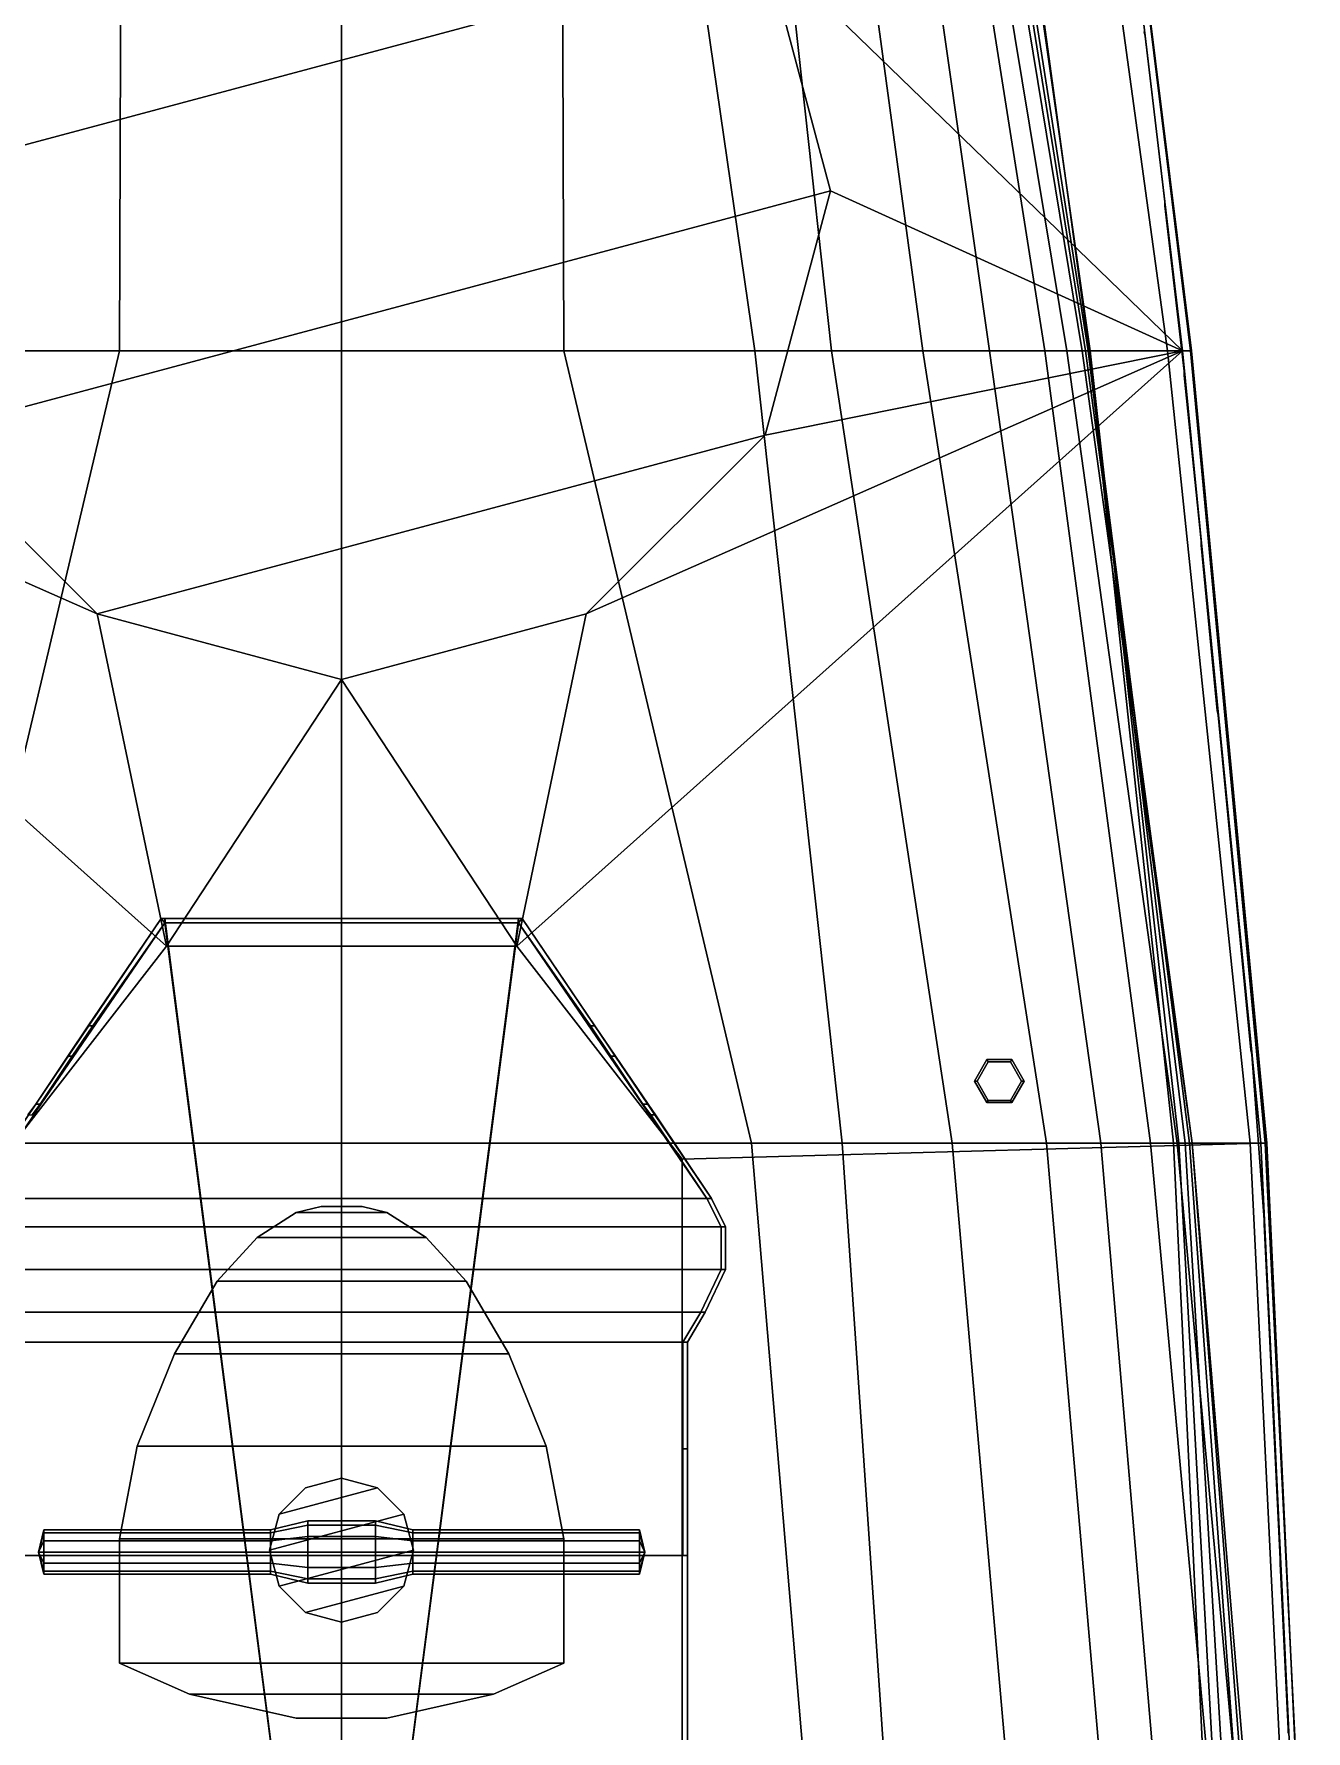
# Model space of a CAD drawing. Extents: x -12 to 12, y -95 to 93.
# Drawn here: x -3.46 to 10.85, y 31.5 to 50.61 of the extents above; entities that cross this region are included whole.
import ezdxf

# ---------------------------------------------------------------- set-up
doc = ezdxf.new("R2010")
doc.units = 0
doc.layers.get('0').update_dxf_attribs({"linetype": 'CONTINUOUS'})
doc.layers.add('RAILINGS', color=6, linetype='CONTINUOUS')
doc.layers.add('SUPERSCTUCTURE', color=3, linetype='CONTINUOUS')

msp = doc.modelspace()

# ---------------------------------------------------------------- linework, layer by layer
for points in [[(-4.51, 56.16, -6.24), (-3.33, 56.16, -6.85), (-4.65, 47.04, -6.62), (-5.51, 47.04, -6.24)], [(-3.33, 56.16, -6.85), (-2.47, 56.16, -7.02), (-2.5, 47.04, -7.02), (-4.65, 47.04, -6.62)], [(0, 47.04, -7.11), (-2.5, 47.04, -7.02), (-2.47, 56.16, -7.02), (0, 56.16, -7.11)], [(0, 56.16, -7.11), (2.47, 56.16, -7.02), (2.5, 47.04, -7.02), (0, 47.04, -7.11)], [(4.65, 47.04, -6.62), (2.5, 47.04, -7.02), (2.47, 56.16, -7.02), (3.33, 56.16, -6.85)], [(5.51, 47.04, -6.24), (4.65, 47.04, -6.62), (3.33, 56.16, -6.85), (4.51, 56.16, -6.24)], [(6.54, 47.04, -5.53), (5.51, 47.04, -6.24), (4.51, 56.16, -6.24), (5.3, 56.16, -5.53)], [(7.29, 47.04, -4.7), (6.54, 47.04, -5.53), (5.3, 56.16, -5.53), (5.99, 56.16, -4.7)], [(7.91, 47.04, -3.56), (7.29, 47.04, -4.7), (5.99, 56.16, -4.7), (6.47, 56.16, -3.56)], [(8.16, 47.04, -2.68), (7.91, 47.04, -3.56), (6.47, 56.16, -3.56), (6.65, 56.16, -2.68)], [(8.33, 47.04, -1.35), (8.16, 47.04, -2.68), (6.65, 56.16, -2.68), (6.83, 56.16, -1.35)], [(8.37, 47.04, -0.58), (8.33, 47.04, -1.35), (6.83, 56.16, -1.35), (6.91, 56.16, -0.58)], [(8.4, 47.04, -0.06), (8.37, 47.04, -0.58), (6.91, 56.16, -0.58), (6.97, 56.16, -0.06)], [(8.42, 47.04, 0.7), (8.4, 47.04, -0.06), (6.97, 56.16, -0.06), (7.12, 56.16, 0.7)], [(8.41, 47.04, 1.11), (8.42, 47.04, 0.7), (7.12, 56.16, 0.7), (7.16, 56.16, 1.11)], [(9.29, 47.04, 4.57), (8.41, 47.04, 1.11), (7.16, 56.16, 1.11), (8.04, 56.16, 4.57)], [(9.55, 47.04, 5.74), (9.29, 47.04, 4.57), (8.04, 56.16, 4.57), (8.43, 56.16, 5.74)], [(9.46, 47.04, 6.12), (9.56, 47.04, 5.92), (8.43, 56.16, 6.12), (8.38, 56.16, 6.24)], [(9.56, 47.04, 5.92), (9.55, 47.04, 5.74), (8.43, 56.16, 5.74), (8.43, 56.16, 6.12)], [(2.75, 53.603, 7.96), (-4.763, 51.59, 7.96), (-5.5, 48.84, 7.96), (4.763, 51.59, 7.96)], [(4.763, 51.59, 7.96), (-5.5, 48.84, 7.96), (-4.763, 46.09, 7.96), (5.5, 48.84, 7.96)], [(5.5, 48.84, 6.15), (4.763, 51.59, 6.18), (4.763, 51.59, 7.96), (5.5, 48.84, 7.96)], [(5.5, 48.84, 7.96), (-4.763, 46.09, 7.96), (-2.75, 44.077, 7.96), (4.763, 46.09, 7.96)], [(4.763, 46.09, 6.11), (5.5, 48.84, 6.15), (5.5, 48.84, 7.96), (4.763, 46.09, 7.96)], [(-4.65, 47.04, -6.62), (-2.5, 47.04, -7.02), (-4.61, 38.12, -7.02), (-5.63, 38.12, -6.77)], [(0, 38.12, -7.11), (-4.61, 38.12, -7.02), (-2.5, 47.04, -7.02), (0, 47.04, -7.11)], [(0, 47.04, -7.11), (2.5, 47.04, -7.02), (4.61, 38.12, -7.02), (0, 38.12, -7.11)], [(5.63, 38.12, -6.77), (4.61, 38.12, -7.02), (2.5, 47.04, -7.02), (4.65, 47.04, -6.62)], [(6.87, 38.12, -6.24), (5.63, 38.12, -6.77), (4.65, 47.04, -6.62), (5.51, 47.04, -6.24)], [(7.93, 38.12, -5.44), (6.87, 38.12, -6.24), (5.51, 47.04, -6.24), (6.54, 47.04, -5.53)], [(8.54, 38.12, -4.7), (7.93, 38.12, -5.44), (6.54, 47.04, -5.53), (7.29, 47.04, -4.7)], [(9.1, 38.12, -3.61), (8.54, 38.12, -4.7), (7.29, 47.04, -4.7), (7.91, 47.04, -3.56)], [(9.4, 38.12, -2.68), (9.1, 38.12, -3.61), (7.91, 47.04, -3.56), (8.16, 47.04, -2.68)], [(9.57, 38.12, -1.51), (9.4, 38.12, -2.68), (8.16, 47.04, -2.68), (8.33, 47.04, -1.35)], [(9.57, 38.12, -0.89), (9.57, 38.12, -1.51), (8.33, 47.04, -1.35), (8.37, 47.04, -0.58)], [(9.54, 38.12, -0.06), (9.57, 38.12, -0.89), (8.37, 47.04, -0.58), (8.4, 47.04, -0.06)], [(9.49, 38.12, 0.39), (9.54, 38.12, -0.06), (8.4, 47.04, -0.06)], [(9.42, 38.12, 0.7), (9.49, 38.12, 0.39), (8.4, 47.04, -0.06), (8.42, 47.04, 0.7)], [(10.22, 38.12, 4.57), (9.36, 38.12, 1.11), (8.41, 47.04, 1.11), (9.29, 47.04, 4.57)], [(9.36, 38.12, 1.11), (9.42, 38.12, 0.7), (8.42, 47.04, 0.7), (8.41, 47.04, 1.11)], [(10.39, 38.12, 5.5), (10.22, 38.12, 4.57), (9.29, 47.04, 4.57), (9.55, 47.04, 5.74)], [(10.34, 38.12, 6.03), (10.41, 38.12, 5.7), (9.56, 47.04, 5.92), (9.46, 47.04, 6.12)], [(10.41, 38.12, 5.7), (10.39, 38.12, 5.5), (9.55, 47.04, 5.74), (9.56, 47.04, 5.92)], [(-4.763, 46.09, 6.11), (-2.75, 44.077, 6.09), (-2.75, 44.077, 7.96), (-4.763, 46.09, 7.96)], [(4.763, 46.09, 7.96), (-2.75, 44.077, 7.96), (0, 43.34, 7.96), (2.75, 44.077, 7.96)], [(2.75, 44.077, 6.09), (4.763, 46.09, 6.11), (4.763, 46.09, 7.96), (2.75, 44.077, 7.96)], [(-2.75, 44.077, 6.09), (0, 43.34, 6.09), (0, 43.34, 7.96), (-2.75, 44.077, 7.96)], [(0, 43.34, 6.09), (2.75, 44.077, 6.09), (2.75, 44.077, 7.96), (0, 43.34, 7.96)], [(-4.16, 37.5, 9.55), (-2.03, 40.65, 9.55), (-2.03, 40.65, 9.45), (-4.16, 37.5, 9.45)], [(-4.16, 37.5, 9.45), (-2.03, 40.65, 9.45), (2.03, 40.65, 9.45), (4.16, 37.5, 9.45)], [(4.11, 37.5, 9.55), (1.99, 40.6, 9.55), (-1.99, 40.6, 9.55), (-4.11, 37.5, 9.55)], [(-2.03, 40.65, 11.96), (-2.03, 40.65, 9.55), (-2.848, 39.44, 9.55), (-2.85, 39.44, 11.96)], [(-2.85, 39.44, 11.96), (-2.8, 39.44, 11.96), (-1.99, 40.6, 11.96), (-2.03, 40.65, 11.96)], [(-2.8, 39.44, 11.96), (-2.8, 39.44, 9.55), (-1.99, 40.6, 9.55), (-1.99, 40.6, 11.96)], [(1.99, 40.6, 11.96), (2.03, 40.65, 11.96), (-2.03, 40.65, 11.96), (-1.99, 40.6, 11.96)], [(2.03, 40.65, 11.96), (2.03, 40.65, 9.45), (-2.03, 40.65, 9.45), (-2.03, 40.65, 11.96)], [(-1.99, 40.65, 11.96), (0, 25.2, 24.82), (0, 25.2, 24.73), (-1.99, 40.6, 11.96)], [(-1.99, 40.6, 11.96), (0, 25.2, 24.73), (0, 25.2, 24.82), (-1.99, 40.65, 11.96)], [(-1.99, 40.6, 11.96), (-1.99, 40.6, 9.55), (1.99, 40.6, 9.55), (1.99, 40.6, 11.96)], [(1.99, 40.65, 11.96), (0, 25.2, 24.82), (0, 25.2, 24.73), (1.99, 40.6, 11.96)], [(1.99, 40.6, 11.96), (0, 25.2, 24.73), (0, 25.2, 24.82), (1.99, 40.65, 11.96)], [(2.8, 39.44, 11.96), (2.85, 39.44, 11.96), (2.03, 40.65, 11.96), (1.99, 40.6, 11.96)], [(1.99, 40.6, 11.96), (1.99, 40.6, 9.55), (2.8, 39.44, 9.55), (2.8, 39.44, 11.96)], [(4.16, 37.5, 9.45), (2.03, 40.65, 9.45), (2.03, 40.65, 9.55), (4.16, 37.5, 9.55)], [(2.85, 39.44, 11.96), (2.848, 39.44, 9.55), (2.03, 40.65, 9.55), (2.03, 40.65, 11.96)], [(-2.85, 39.44, 11.96), (-2.848, 39.44, 9.55), (-3.078, 39.1, 9.55), (-3.08, 39.1, 11.58)], [(-3.08, 39.1, 11.58), (-3.03, 39.1, 11.58), (-2.8, 39.44, 11.96), (-2.85, 39.44, 11.96)], [(-3.03, 39.1, 11.58), (-3.03, 39.1, 9.55), (-2.8, 39.44, 9.55), (-2.8, 39.44, 11.96)], [(3.03, 39.1, 11.58), (3.08, 39.1, 11.58), (2.85, 39.44, 11.96), (2.8, 39.44, 11.96)], [(2.8, 39.44, 11.96), (2.8, 39.44, 9.55), (3.03, 39.1, 9.55), (3.03, 39.1, 11.58)], [(3.08, 39.1, 11.58), (3.078, 39.1, 9.55), (2.848, 39.44, 9.55), (2.85, 39.44, 11.96)], [(-3.08, 39.1, 11.58), (-3.078, 39.1, 9.55), (-3.443, 38.56, 9.55), (-3.44, 38.56, 11.58)], [(-3.44, 38.56, 11.58), (-3.39, 38.56, 11.58), (-3.03, 39.1, 11.58), (-3.08, 39.1, 11.58)], [(-3.39, 38.56, 11.58), (-3.39, 38.56, 9.55), (-3.03, 39.1, 9.55), (-3.03, 39.1, 11.58)], [(3.39, 38.56, 11.58), (3.45, 38.56, 11.58), (3.08, 39.1, 11.58), (3.03, 39.1, 11.58)], [(3.03, 39.1, 11.58), (3.03, 39.1, 9.55), (3.39, 38.56, 9.55), (3.39, 38.56, 11.58)], [(3.45, 38.56, 11.58), (3.443, 38.56, 9.55), (3.078, 39.1, 9.55), (3.08, 39.1, 11.58)], [(7.26, 39.062, 6.03), (7.12, 38.82, 6.03), (7.12, 38.82, 6.08), (7.26, 39.062, 6.08)], [(7.15, 38.82, 6.11), (7.275, 39.037, 6.11), (7.26, 39.062, 6.08), (7.12, 38.82, 6.08)], [(7.275, 39.037, 6.11), (7.15, 38.82, 6.11), (7.15, 38.82, 6.72), (7.275, 39.037, 6.72)], [(7.54, 39.062, 6.03), (7.26, 39.062, 6.03), (7.26, 39.062, 6.08), (7.54, 39.062, 6.08)], [(7.275, 39.037, 6.11), (7.525, 39.037, 6.11), (7.54, 39.062, 6.08), (7.26, 39.062, 6.08)], [(7.525, 39.037, 6.11), (7.275, 39.037, 6.11), (7.275, 39.037, 6.72), (7.525, 39.037, 6.72)], [(7.525, 39.037, 6.11), (7.65, 38.82, 6.11), (7.68, 38.82, 6.08), (7.54, 39.062, 6.08)], [(7.65, 38.82, 6.11), (7.525, 39.037, 6.11), (7.525, 39.037, 6.72), (7.65, 38.82, 6.72)], [(7.68, 38.82, 6.03), (7.54, 39.062, 6.03), (7.54, 39.062, 6.08), (7.68, 38.82, 6.08)], [(7.12, 38.82, 6.03), (7.26, 38.578, 6.03), (7.26, 38.578, 6.08), (7.12, 38.82, 6.08)], [(7.275, 38.603, 6.11), (7.15, 38.82, 6.11), (7.12, 38.82, 6.08), (7.26, 38.578, 6.08)], [(7.15, 38.82, 6.11), (7.275, 38.603, 6.11), (7.275, 38.603, 6.72), (7.15, 38.82, 6.72)], [(7.65, 38.82, 6.11), (7.525, 38.603, 6.11), (7.54, 38.578, 6.08), (7.68, 38.82, 6.08)], [(7.525, 38.603, 6.11), (7.65, 38.82, 6.11), (7.65, 38.82, 6.72), (7.525, 38.603, 6.72)], [(7.54, 38.578, 6.03), (7.68, 38.82, 6.03), (7.68, 38.82, 6.08), (7.54, 38.578, 6.08)], [(7.525, 38.603, 6.11), (7.275, 38.603, 6.11), (7.26, 38.578, 6.08), (7.54, 38.578, 6.08)], [(7.275, 38.603, 6.11), (7.525, 38.603, 6.11), (7.525, 38.603, 6.72), (7.275, 38.603, 6.72)], [(-3.44, 38.56, 11.58), (-3.443, 38.56, 9.55), (-3.524, 38.44, 9.55), (-3.53, 38.44, 11.39)], [(-3.53, 38.44, 11.39), (-3.48, 38.44, 11.39), (-3.39, 38.56, 11.58), (-3.44, 38.56, 11.58)], [(-3.48, 38.44, 11.39), (-3.48, 38.44, 9.55), (-3.39, 38.56, 9.55), (-3.39, 38.56, 11.58)], [(3.48, 38.44, 11.39), (3.53, 38.44, 11.39), (3.45, 38.56, 11.58), (3.39, 38.56, 11.58)], [(3.39, 38.56, 11.58), (3.39, 38.56, 9.55), (3.48, 38.44, 9.55), (3.48, 38.44, 11.39)], [(3.53, 38.44, 11.39), (3.524, 38.44, 9.55), (3.443, 38.56, 9.55), (3.45, 38.56, 11.58)], [(4.11, 37.5, 11.39), (4.16, 37.5, 11.39), (3.53, 38.44, 11.39), (3.48, 38.44, 11.39)], [(3.48, 38.44, 11.39), (3.48, 38.44, 9.55), (4.11, 37.5, 9.55), (4.11, 37.5, 11.39)], [(4.16, 37.5, 11.39), (4.16, 37.5, 9.55), (3.524, 38.44, 9.55), (3.53, 38.44, 11.39)], [(7.26, 38.578, 6.03), (7.54, 38.578, 6.03), (7.54, 38.578, 6.08), (7.26, 38.578, 6.08)], [(0, 28.89, -7.11), (-5.39, 28.89, -7.08), (-4.61, 38.12, -7.02), (0, 38.12, -7.11)], [(0, 38.12, -7.11), (4.61, 38.12, -7.02), (5.39, 28.89, -7.08), (0, 28.89, -7.11)], [(6.26, 28.89, -6.94), (5.39, 28.89, -7.08), (4.61, 38.12, -7.02), (5.63, 38.12, -6.77)], [(7.68, 28.89, -6.31), (6.26, 28.89, -6.94), (5.63, 38.12, -6.77), (6.87, 38.12, -6.24)], [(8.73, 28.89, -5.52), (7.68, 28.89, -6.31), (6.87, 38.12, -6.24), (7.93, 38.12, -5.44)], [(9.33, 28.89, -4.83), (8.73, 28.89, -5.52), (7.93, 38.12, -5.44), (8.54, 38.12, -4.7)], [(9.95, 28.89, -3.61), (9.33, 28.89, -4.83), (8.54, 38.12, -4.7), (9.1, 38.12, -3.61)], [(10.25, 28.89, -2.68), (9.95, 28.89, -3.61), (9.1, 38.12, -3.61), (9.4, 38.12, -2.68)], [(9.8, 28.89, 1.01), (9.93, 28.89, 0.7), (9.42, 38.12, 0.7), (9.36, 38.12, 1.11)], [(10.67, 28.89, 4.57), (9.8, 28.89, 1.01), (9.36, 38.12, 1.11), (10.22, 38.12, 4.57)], [(10.34, 28.89, -1.97), (10.25, 28.89, -2.68), (9.4, 38.12, -2.68), (9.57, 38.12, -1.51)], [(9.93, 28.89, 0.7), (10.04, 28.89, 0.39), (9.49, 38.12, 0.39), (9.42, 38.12, 0.7)], [(10.04, 28.89, 0.39), (10.21, 28.89, -0.06), (9.54, 38.12, -0.06), (9.49, 38.12, 0.39)], [(10.21, 28.89, -0.06), (10.29, 28.89, -0.83), (9.57, 38.12, -0.89), (9.54, 38.12, -0.06)], [(10.29, 28.89, -0.83), (10.34, 28.89, -1.32), (9.57, 38.12, -1.51), (9.57, 38.12, -0.89)], [(10.34, 28.89, -1.32), (10.34, 28.89, -1.97), (9.57, 38.12, -1.51)], [(10.85, 28.89, 5.5), (10.67, 28.89, 4.57), (10.22, 38.12, 4.57), (10.39, 38.12, 5.5)], [(10.78, 28.89, 6), (10.84, 28.89, 5.7), (10.41, 38.12, 5.7), (10.34, 38.12, 6.03)], [(10.84, 28.89, 5.7), (10.85, 28.89, 5.5), (10.39, 38.12, 5.5), (10.41, 38.12, 5.7)], [(-4.32, 37.18, 9.45), (-4.16, 37.5, 9.45), (4.16, 37.5, 9.45), (4.32, 37.18, 9.45)], [(4.11, 37.5, 9.55), (-4.11, 37.5, 9.55), (-4.27, 37.18, 9.55), (4.27, 37.18, 9.55)], [(4.11, 37.5, 11.39), (4.11, 37.5, 9.55), (4.27, 37.18, 9.55), (4.27, 37.18, 11.39)], [(4.27, 37.18, 11.39), (4.32, 37.18, 11.39), (4.16, 37.5, 11.39), (4.11, 37.5, 11.39)], [(4.32, 37.18, 11.39), (4.32, 37.18, 9.45), (4.16, 37.5, 9.45), (4.16, 37.5, 11.39)], [(-4.32, 36.7, 9.45), (-4.32, 37.18, 9.45), (4.32, 37.18, 9.45), (4.32, 36.7, 9.45)], [(4.27, 37.18, 9.55), (-4.27, 37.18, 9.55), (-4.27, 36.7, 9.55), (4.27, 36.7, 9.55)], [(4.27, 36.7, 11.39), (4.32, 36.7, 11.39), (4.32, 37.18, 11.39), (4.27, 37.18, 11.39)], [(4.27, 37.18, 11.39), (4.27, 37.18, 9.55), (4.27, 36.7, 9.55), (4.27, 36.7, 11.39)], [(4.32, 36.7, 11.39), (4.32, 36.7, 9.45), (4.32, 37.18, 9.45), (4.32, 37.18, 11.39)], [(-4.09, 36.22, 9.45), (-4.32, 36.7, 9.45), (4.32, 36.7, 9.45), (4.09, 36.22, 9.45)], [(4.27, 36.7, 9.55), (-4.27, 36.7, 9.55), (-4.04, 36.22, 9.55), (4.04, 36.22, 9.55)], [(4.04, 36.22, 11.39), (4.09, 36.22, 11.39), (4.32, 36.7, 11.39), (4.27, 36.7, 11.39)], [(4.27, 36.7, 11.39), (4.27, 36.7, 9.55), (4.04, 36.22, 9.55), (4.04, 36.22, 11.39)], [(4.09, 36.22, 11.39), (4.09, 36.22, 9.45), (4.32, 36.7, 9.45), (4.32, 36.7, 11.39)], [(-3.89, 35.88, 9.45), (-4.09, 36.22, 9.45), (4.09, 36.22, 9.45), (3.89, 35.88, 9.45)], [(4.04, 36.22, 9.55), (-4.04, 36.22, 9.55), (-3.84, 35.88, 9.55), (3.84, 35.88, 9.55)], [(4.04, 36.22, 11.39), (4.04, 36.22, 9.55), (3.84, 35.88, 9.55), (3.84, 35.88, 11.39)], [(3.84, 35.88, 11.39), (3.89, 35.88, 11.39), (4.09, 36.22, 11.39), (4.04, 36.22, 11.39)], [(3.89, 35.88, 11.39), (3.89, 35.88, 9.45), (4.09, 36.22, 9.45), (4.09, 36.22, 11.39)], [(-3.89, 30.68, 9.45), (-3.89, 35.88, 9.45), (3.89, 35.88, 9.45), (3.89, 30.68, 9.45)], [(3.84, 35.88, 9.55), (-3.84, 35.88, 9.55), (-3.84, 33.48, 9.55), (3.84, 33.48, 9.55)], [(3.84, 34.68, 11.39), (3.89, 34.68, 11.39), (3.89, 35.88, 11.39), (3.84, 35.88, 11.39)], [(3.84, 35.88, 11.39), (3.84, 35.88, 9.55), (3.84, 34.68, 9.55), (3.84, 34.68, 11.39)], [(3.89, 34.68, 11.39), (3.89, 34.68, 9.55), (3.89, 35.88, 9.55), (3.89, 35.88, 11.39)], [(3.89, 30.68, 9.45), (3.89, 35.88, 9.45), (3.89, 35.88, 9.55), (3.89, 30.68, 9.55)], [(3.84, 33.48, 11.08), (3.89, 33.48, 11.08), (3.89, 34.68, 11.08), (3.84, 34.68, 11.08)], [(3.84, 34.68, 11.08), (3.84, 34.68, 9.55), (3.84, 33.48, 9.55), (3.84, 33.48, 11.08)], [(3.84, 34.68, 11.08), (3.89, 34.68, 11.08), (3.89, 34.68, 11.39), (3.84, 34.68, 11.39)], [(3.89, 33.48, 11.08), (3.89, 33.48, 9.55), (3.89, 34.68, 9.55), (3.89, 34.68, 11.08)], [(3.89, 33.48, 9.55), (-3.89, 33.48, 9.55), (-3.89, 30.68, 9.55), (3.89, 30.68, 9.55)], [(3.84, 33.48, 9.55), (3.89, 33.48, 9.55), (3.89, 33.48, 11.08), (3.84, 33.48, 11.08)]]:
    msp.add_3dface(points)
at = {"layer": 'RAILINGS'}
for points in [[(9.04, 50.58, 6.16), (9.03, 50.63, 6.16), (9.03, 50.63, 7.34), (9.04, 50.58, 7.34)], [(9.04, 50.58, 7.34), (9.03, 50.63, 7.34), (9.03, 50.63, 6.16), (9.04, 50.58, 6.16)], [(9.26, 48.72, 7.27), (9.26, 48.72, 7.32), (9.04, 50.58, 7.34), (9.04, 50.58, 7.29)], [(9.04, 50.58, 7.29), (9.04, 50.58, 7.34), (9.26, 48.72, 7.32), (9.26, 48.72, 7.27)], [(9.04, 50.58, 6.77), (9.04, 50.58, 6.82), (9.26, 48.72, 6.8), (9.26, 48.72, 6.75)], [(9.26, 48.72, 6.75), (9.26, 48.72, 6.8), (9.04, 50.58, 6.82), (9.04, 50.58, 6.77)], [(9.26, 48.67, 6.14), (9.26, 48.72, 6.14), (9.26, 48.72, 7.32), (9.26, 48.67, 7.32)], [(9.26, 48.67, 7.32), (9.26, 48.72, 7.32), (9.26, 48.72, 6.14), (9.26, 48.67, 6.14)], [(9.26, 48.67, 7.27), (9.26, 48.67, 7.32), (9.48, 46.81, 7.29), (9.48, 46.81, 7.24)], [(9.48, 46.81, 7.24), (9.48, 46.81, 7.29), (9.26, 48.67, 7.32), (9.26, 48.67, 7.27)], [(9.48, 46.81, 6.72), (9.48, 46.81, 6.77), (9.26, 48.67, 6.8), (9.26, 48.67, 6.75)], [(9.26, 48.67, 6.75), (9.26, 48.67, 6.8), (9.48, 46.81, 6.77), (9.48, 46.81, 6.72)], [(9.48, 46.76, 6.11), (9.48, 46.81, 6.11), (9.48, 46.81, 7.29), (9.48, 46.76, 7.29)], [(9.48, 46.76, 7.29), (9.48, 46.81, 7.29), (9.48, 46.81, 6.11), (9.48, 46.76, 6.11)], [(9.48, 46.76, 7.24), (9.48, 46.76, 7.29), (9.67, 44.9, 7.27), (9.67, 44.9, 7.22)], [(9.67, 44.9, 7.22), (9.67, 44.9, 7.27), (9.48, 46.76, 7.29), (9.48, 46.76, 7.24)], [(9.67, 44.9, 6.7), (9.67, 44.9, 6.75), (9.48, 46.76, 6.77), (9.48, 46.76, 6.72)], [(9.48, 46.76, 6.72), (9.48, 46.76, 6.77), (9.67, 44.9, 6.75), (9.67, 44.9, 6.7)], [(9.67, 44.85, 6.09), (9.67, 44.9, 6.09), (9.67, 44.9, 7.27), (9.67, 44.85, 7.27)], [(9.67, 44.85, 7.27), (9.67, 44.9, 7.27), (9.67, 44.9, 6.09), (9.67, 44.85, 6.09)], [(9.67, 44.85, 7.22), (9.67, 44.85, 7.27), (9.85, 42.99, 7.25), (9.85, 42.99, 7.2)], [(9.85, 42.99, 7.2), (9.85, 42.99, 7.25), (9.67, 44.85, 7.27), (9.67, 44.85, 7.22)], [(9.85, 42.99, 6.68), (9.85, 42.99, 6.73), (9.67, 44.85, 6.75), (9.67, 44.85, 6.7)], [(9.67, 44.85, 6.7), (9.67, 44.85, 6.75), (9.85, 42.99, 6.73), (9.85, 42.99, 6.68)], [(9.86, 42.94, 6.07), (9.85, 42.99, 6.07), (9.85, 42.99, 7.25), (9.86, 42.94, 7.25)], [(9.86, 42.94, 7.25), (9.85, 42.99, 7.25), (9.85, 42.99, 6.07), (9.86, 42.94, 6.07)], [(10.04, 41.08, 7.16), (10.04, 41.08, 7.21), (9.86, 42.94, 7.25), (9.86, 42.94, 7.2)], [(9.86, 42.94, 7.2), (9.86, 42.94, 7.25), (10.04, 41.08, 7.21), (10.04, 41.08, 7.16)], [(9.86, 42.94, 6.68), (9.86, 42.94, 6.73), (10.04, 41.08, 6.69), (10.04, 41.08, 6.64)], [(10.04, 41.08, 6.64), (10.04, 41.08, 6.69), (9.86, 42.94, 6.73), (9.86, 42.94, 6.68)], [(10.05, 41.03, 7.21), (10.04, 41.08, 7.21), (10.04, 41.08, 6.03), (10.05, 41.03, 6.03)], [(10.05, 41.03, 6.03), (10.04, 41.08, 6.03), (10.04, 41.08, 7.21), (10.05, 41.03, 7.21)], [(10.05, 41.03, 7.16), (10.05, 41.03, 7.21), (10.23, 39.17, 7.21), (10.23, 39.17, 7.16)], [(10.23, 39.17, 7.16), (10.23, 39.17, 7.21), (10.05, 41.03, 7.21), (10.05, 41.03, 7.16)], [(10.23, 39.17, 6.64), (10.23, 39.17, 6.69), (10.05, 41.03, 6.69), (10.05, 41.03, 6.64)], [(10.05, 41.03, 6.64), (10.05, 41.03, 6.69), (10.23, 39.17, 6.69), (10.23, 39.17, 6.64)], [(10.24, 39.12, 7.21), (10.23, 39.17, 7.21), (10.23, 39.17, 6.03), (10.24, 39.12, 6.03)], [(10.24, 39.12, 6.03), (10.23, 39.17, 6.03), (10.23, 39.17, 7.21), (10.24, 39.12, 7.21)], [(10.24, 39.12, 7.16), (10.24, 39.12, 7.21), (10.38, 37.26, 7.2), (10.38, 37.26, 7.15)], [(10.38, 37.26, 7.15), (10.38, 37.26, 7.2), (10.24, 39.12, 7.21), (10.24, 39.12, 7.16)], [(10.38, 37.26, 6.63), (10.38, 37.26, 6.68), (10.24, 39.12, 6.69), (10.24, 39.12, 6.64)], [(10.24, 39.12, 6.64), (10.24, 39.12, 6.69), (10.38, 37.26, 6.68), (10.38, 37.26, 6.63)], [(10.38, 37.21, 6.02), (10.38, 37.26, 6.02), (10.38, 37.26, 7.2), (10.38, 37.21, 7.2)], [(10.38, 37.21, 7.2), (10.38, 37.26, 7.2), (10.38, 37.26, 6.02), (10.38, 37.21, 6.02)], [(10.47, 35.35, 7.15), (10.47, 35.35, 7.2), (10.38, 37.21, 7.2), (10.38, 37.21, 7.15)], [(10.38, 37.21, 7.15), (10.38, 37.21, 7.2), (10.47, 35.35, 7.2), (10.47, 35.35, 7.15)], [(10.38, 37.21, 6.63), (10.38, 37.21, 6.68), (10.47, 35.35, 6.68), (10.47, 35.35, 6.63)], [(10.47, 35.35, 6.63), (10.47, 35.35, 6.68), (10.38, 37.21, 6.68), (10.38, 37.21, 6.63)], [(10.47, 35.3, 6.02), (10.47, 35.35, 6.02), (10.47, 35.35, 7.2), (10.47, 35.3, 7.2)], [(10.47, 35.3, 7.2), (10.47, 35.35, 7.2), (10.47, 35.35, 6.02), (10.47, 35.3, 6.02)], [(10.56, 33.44, 7.14), (10.56, 33.44, 7.19), (10.47, 35.3, 7.2), (10.47, 35.3, 7.15)], [(10.47, 35.3, 7.15), (10.47, 35.3, 7.2), (10.56, 33.44, 7.19), (10.56, 33.44, 7.14)], [(10.47, 35.3, 6.63), (10.47, 35.3, 6.68), (10.56, 33.44, 6.67), (10.56, 33.44, 6.62)], [(10.56, 33.44, 6.62), (10.56, 33.44, 6.67), (10.47, 35.3, 6.68), (10.47, 35.3, 6.63)], [(10.56, 33.39, 6.01), (10.56, 33.44, 6.01), (10.56, 33.44, 7.19), (10.56, 33.39, 7.19)], [(10.56, 33.39, 7.19), (10.56, 33.44, 7.19), (10.56, 33.44, 6.01), (10.56, 33.39, 6.01)], [(10.65, 31.53, 7.13), (10.65, 31.53, 7.18), (10.56, 33.39, 7.19), (10.56, 33.39, 7.14)], [(10.56, 33.39, 7.14), (10.56, 33.39, 7.19), (10.65, 31.53, 7.18), (10.65, 31.53, 7.13)], [(10.56, 33.39, 6.62), (10.56, 33.39, 6.67), (10.65, 31.53, 6.66), (10.65, 31.53, 6.61)], [(10.65, 31.53, 6.61), (10.65, 31.53, 6.66), (10.56, 33.39, 6.67), (10.56, 33.39, 6.62)], [(10.65, 31.48, 7.18), (10.65, 31.53, 7.18), (10.65, 31.53, 6), (10.65, 31.48, 6)], [(10.65, 31.48, 6), (10.65, 31.53, 6), (10.65, 31.53, 7.18), (10.65, 31.48, 7.18)]]:
    msp.add_3dface(points, dxfattribs=at)
at = {"layer": 'SUPERSCTUCTURE'}
for points in [[(4.763, 51.59, 6.18), (9.46, 47.04, 6.12), (9.46, 47.04, 6.12), (8.38, 56.16, 6.24)], [(5.5, 48.84, 6.15), (9.46, 47.04, 6.12), (9.46, 47.04, 6.12), (4.763, 51.59, 6.18)], [(4.763, 46.09, 6.11), (9.46, 47.04, 6.12), (9.46, 47.04, 6.12), (5.5, 48.84, 6.15)], [(-1.97, 40.34, 6.03), (-9.46, 47.04, 6.12), (-10.34, 38.12, 6.03), (-3.83, 37.94, 6.03)], [(-2.75, 44.077, 6.09), (-4.763, 46.09, 6.11), (-4.763, 46.09, 6.11), (-9.46, 47.04, 6.12)], [(-1.97, 40.34, 6.03), (-2.75, 44.077, 6.09), (-2.75, 44.077, 6.09), (-9.46, 47.04, 6.12)], [(10.34, 38.12, 6.03), (9.46, 47.04, 6.12), (1.97, 40.34, 6.05), (3.83, 37.94, 6.03)], [(1.97, 40.34, 6.05), (9.46, 47.04, 6.12), (9.46, 47.04, 6.12), (2.75, 44.077, 6.09)], [(2.75, 44.077, 6.09), (9.46, 47.04, 6.12), (9.46, 47.04, 6.12), (4.763, 46.09, 6.11)], [(-1.97, 40.34, 6.03), (0, 43.34, 6.09), (0, 43.34, 6.09), (-2.75, 44.077, 6.09)], [(1.97, 40.34, 6.05), (2.75, 44.077, 6.09), (2.75, 44.077, 6.09), (0, 43.34, 6.09)], [(1.97, 40.34, 6.05), (0, 43.34, 6.09), (0, 43.34, 6.09), (-1.97, 40.34, 6.03)], [(-1.97, 40.34, 9.45), (-1.97, 40.34, 6.03), (-3.83, 37.94, 6.03), (-3.83, 37.94, 9.45)], [(1.97, 40.34, 9.45), (1.97, 40.34, 6.05), (-1.97, 40.34, 6.03), (-1.97, 40.34, 9.45)], [(3.83, 37.94, 6.03), (1.97, 40.34, 6.05), (1.97, 40.34, 9.45), (3.83, 37.94, 9.45)], [(3.83, 28.89, 6), (10.78, 28.89, 6), (10.34, 38.12, 6.03), (3.83, 37.94, 6.03)], [(3.83, 28.89, 9.45), (3.83, 28.89, 6), (3.83, 37.94, 6.03), (3.83, 37.94, 9.45)], [(-0.95, 37.06, 12.29), (-0.51, 37.34, 12.29), (-0.51, 37.34, 9.55), (-0.95, 37.06, 9.55)], [(0, 37.06, 12.29), (0, 37.34, 12.29), (-0.51, 37.34, 12.29), (-0.95, 37.06, 12.29)], [(0, 37.34, 12.29), (0, 37.41, 12.29), (-0.23, 37.41, 12.29), (-0.51, 37.34, 12.29)], [(-0.51, 37.34, 12.29), (-0.23, 37.41, 12.29), (-0.23, 37.41, 9.55), (-0.51, 37.34, 9.55)], [(0.23, 37.41, 9.55), (-0.23, 37.41, 9.55), (-0.23, 37.41, 12.29), (0.23, 37.41, 12.29)], [(0.23, 37.41, 12.29), (0, 37.41, 12.29), (0, 37.34, 12.29), (0.51, 37.34, 12.29)], [(0.51, 37.34, 12.29), (0, 37.34, 12.29), (0, 37.06, 12.29), (0.95, 37.06, 12.29)], [(0.51, 37.34, 9.55), (0.23, 37.41, 9.55), (0.23, 37.41, 12.29), (0.51, 37.34, 12.29)], [(0.95, 37.06, 9.55), (0.51, 37.34, 9.55), (0.51, 37.34, 12.29), (0.95, 37.06, 12.29)], [(-1.4, 36.57, 12.29), (-0.95, 37.06, 12.29), (-0.95, 37.06, 9.55), (-1.4, 36.57, 9.55)], [(0, 36.57, 12.29), (0, 37.06, 12.29), (-0.95, 37.06, 12.29), (-1.4, 36.57, 12.29)], [(0.95, 37.06, 12.29), (0, 37.06, 12.29), (0, 36.57, 12.29), (1.4, 36.57, 12.29)], [(1.4, 36.57, 9.55), (0.95, 37.06, 9.55), (0.95, 37.06, 12.29), (1.4, 36.57, 12.29)], [(-1.88, 35.75, 12.29), (-1.4, 36.57, 12.29), (-1.4, 36.57, 9.55), (-1.88, 35.75, 9.55)], [(0, 35.75, 12.29), (0, 36.57, 12.29), (-1.4, 36.57, 12.29), (-1.88, 35.75, 12.29)], [(1.4, 36.57, 12.29), (0, 36.57, 12.29), (0, 35.75, 12.29), (1.88, 35.75, 12.29)], [(1.88, 35.75, 9.55), (1.4, 36.57, 9.55), (1.4, 36.57, 12.29), (1.88, 35.75, 12.29)], [(-2.3, 34.71, 12.29), (-1.88, 35.75, 12.29), (-1.88, 35.75, 9.55), (-2.3, 34.71, 9.55)], [(0, 34.71, 12.29), (0, 35.75, 12.29), (-1.88, 35.75, 12.29), (-2.3, 34.71, 12.29)], [(1.88, 35.75, 12.29), (0, 35.75, 12.29), (0, 34.71, 12.29), (2.3, 34.71, 12.29)], [(2.3, 34.71, 9.55), (1.88, 35.75, 9.55), (1.88, 35.75, 12.29), (2.3, 34.71, 12.29)], [(-2.5, 33.67, 12.29), (-2.3, 34.71, 12.29), (-2.3, 34.71, 9.55), (-2.5, 33.67, 9.55)], [(0, 33.67, 12.29), (0, 34.71, 12.29), (-2.3, 34.71, 12.29), (-2.5, 33.67, 12.29)], [(2.3, 34.71, 12.29), (0, 34.71, 12.29), (0, 33.67, 12.29), (2.5, 33.67, 12.29)], [(2.5, 33.67, 9.55), (2.3, 34.71, 9.55), (2.3, 34.71, 12.29), (2.5, 33.67, 12.29)], [(-0.81, 33.54, 12.83), (0.701, 33.945, 12.83), (0.405, 34.241, 12.83), (-0.701, 33.945, 12.83)], [(-0.701, 33.945, 12.83), (0.405, 34.241, 12.83), (0, 34.35, 12.83), (-0.405, 34.241, 12.83)], [(-0.405, 34.241, 12.29), (-0.701, 33.945, 12.29), (-0.701, 33.945, 12.83), (-0.405, 34.241, 12.83)], [(0, 34.35, 12.29), (-0.405, 34.241, 12.29), (-0.405, 34.241, 12.83), (0, 34.35, 12.83)], [(0.405, 34.241, 12.29), (0, 34.35, 12.29), (0, 34.35, 12.83), (0.405, 34.241, 12.83)], [(0.701, 33.945, 12.29), (0.405, 34.241, 12.29), (0.405, 34.241, 12.83), (0.701, 33.945, 12.83)], [(-0.701, 33.945, 12.29), (-0.81, 33.54, 12.29), (-0.81, 33.54, 12.83), (-0.701, 33.945, 12.83)], [(-0.701, 33.135, 12.83), (0.81, 33.54, 12.83), (0.701, 33.945, 12.83), (-0.81, 33.54, 12.83)], [(-0.8, 33.737, 13.075), (-0.8, 33.77, 13.2), (-0.38, 33.87, 13.2), (-0.38, 33.823, 13.025)], [(-0.8, 33.77, 13.2), (-0.8, 33.737, 13.325), (-0.38, 33.823, 13.375), (-0.38, 33.87, 13.2)], [(-0.8, 33.645, 12.983), (-0.8, 33.737, 13.075), (-0.38, 33.823, 13.025), (-0.38, 33.695, 12.897)], [(-0.8, 33.737, 13.325), (-0.8, 33.645, 13.417), (-0.38, 33.695, 13.503), (-0.38, 33.823, 13.375)], [(-0.38, 33.823, 13.025), (-0.38, 33.87, 13.2), (0.38, 33.87, 13.2), (0.38, 33.823, 13.025)], [(-0.38, 33.87, 13.2), (-0.38, 33.823, 13.375), (0.38, 33.823, 13.375), (0.38, 33.87, 13.2)], [(-0.38, 33.695, 12.897), (-0.38, 33.823, 13.025), (0.38, 33.823, 13.025), (0.38, 33.695, 12.897)], [(-0.38, 33.823, 13.375), (-0.38, 33.695, 13.503), (0.38, 33.695, 13.503), (0.38, 33.823, 13.375)], [(0.8, 33.77, 13.2), (0.8, 33.737, 13.075), (0.38, 33.823, 13.025), (0.38, 33.87, 13.2)], [(0.8, 33.737, 13.325), (0.8, 33.77, 13.2), (0.38, 33.87, 13.2), (0.38, 33.823, 13.375)], [(0.8, 33.737, 13.075), (0.8, 33.645, 12.983), (0.38, 33.695, 12.897), (0.38, 33.823, 13.025)], [(0.8, 33.645, 13.417), (0.8, 33.737, 13.325), (0.38, 33.823, 13.375), (0.38, 33.695, 13.503)], [(0.81, 33.54, 12.29), (0.701, 33.945, 12.29), (0.701, 33.945, 12.83), (0.81, 33.54, 12.83)], [(-3.35, 33.77, 13.2), (-3.35, 33.737, 13.075), (-3.41, 33.52, 13.2)], [(-3.35, 33.737, 13.325), (-3.35, 33.77, 13.2), (-3.41, 33.52, 13.2)], [(-3.35, 33.737, 13.075), (-3.35, 33.645, 12.983), (-3.41, 33.52, 13.2)], [(-3.35, 33.645, 13.417), (-3.35, 33.737, 13.325), (-3.41, 33.52, 13.2)], [(-3.35, 33.645, 12.983), (-3.35, 33.52, 12.95), (-3.41, 33.52, 13.2)], [(-3.35, 33.52, 13.45), (-3.35, 33.645, 13.417), (-3.41, 33.52, 13.2)], [(-0.8, 33.77, 13.2), (-0.8, 33.737, 13.075), (-3.35, 33.737, 13.075), (-3.35, 33.77, 13.2)], [(-0.8, 33.737, 13.325), (-0.8, 33.77, 13.2), (-3.35, 33.77, 13.2), (-3.35, 33.737, 13.325)], [(-0.8, 33.737, 13.075), (-0.8, 33.645, 12.983), (-3.35, 33.645, 12.983), (-3.35, 33.737, 13.075)], [(-0.8, 33.645, 13.417), (-0.8, 33.737, 13.325), (-3.35, 33.737, 13.325), (-3.35, 33.645, 13.417)], [(-0.8, 33.645, 12.983), (-0.8, 33.52, 12.95), (-3.35, 33.52, 12.95), (-3.35, 33.645, 12.983)], [(-0.8, 33.52, 13.45), (-0.8, 33.645, 13.417), (-3.35, 33.645, 13.417), (-3.35, 33.52, 13.45)], [(-2.5, 32.27, 12.29), (-2.5, 33.67, 12.29), (-2.5, 33.67, 9.55), (-2.5, 32.27, 9.55)], [(0, 32.27, 12.29), (0, 33.67, 12.29), (-2.5, 33.67, 12.29), (-2.5, 32.27, 12.29)], [(-0.8, 33.52, 12.95), (-0.8, 33.645, 12.983), (-0.38, 33.695, 12.897), (-0.38, 33.52, 12.85)], [(-0.8, 33.645, 13.417), (-0.8, 33.52, 13.45), (-0.38, 33.52, 13.55), (-0.38, 33.695, 13.503)], [(-0.38, 33.52, 12.85), (-0.38, 33.695, 12.897), (0.38, 33.695, 12.897), (0.38, 33.52, 12.85)], [(-0.38, 33.695, 13.503), (-0.38, 33.52, 13.55), (0.38, 33.52, 13.55), (0.38, 33.695, 13.503)], [(2.5, 33.67, 12.29), (0, 33.67, 12.29), (0, 32.27, 12.29), (2.5, 32.27, 12.29)], [(0.8, 33.645, 12.983), (0.8, 33.52, 12.95), (0.38, 33.52, 12.85), (0.38, 33.695, 12.897)], [(0.8, 33.52, 13.45), (0.8, 33.645, 13.417), (0.38, 33.695, 13.503), (0.38, 33.52, 13.55)], [(0.8, 33.737, 13.075), (0.8, 33.77, 13.2), (3.35, 33.77, 13.2), (3.35, 33.737, 13.075)], [(0.8, 33.77, 13.2), (0.8, 33.737, 13.325), (3.35, 33.737, 13.325), (3.35, 33.77, 13.2)], [(0.8, 33.645, 12.983), (0.8, 33.737, 13.075), (3.35, 33.737, 13.075), (3.35, 33.645, 12.983)], [(0.8, 33.737, 13.325), (0.8, 33.645, 13.417), (3.35, 33.645, 13.417), (3.35, 33.737, 13.325)], [(0.8, 33.52, 12.95), (0.8, 33.645, 12.983), (3.35, 33.645, 12.983), (3.35, 33.52, 12.95)], [(0.8, 33.645, 13.417), (0.8, 33.52, 13.45), (3.35, 33.52, 13.45), (3.35, 33.645, 13.417)], [(2.5, 32.27, 9.55), (2.5, 33.67, 9.55), (2.5, 33.67, 12.29), (2.5, 32.27, 12.29)], [(3.35, 33.737, 13.075), (3.35, 33.77, 13.2), (3.41, 33.52, 13.2)], [(3.35, 33.77, 13.2), (3.35, 33.737, 13.325), (3.41, 33.52, 13.2)], [(3.35, 33.645, 12.983), (3.35, 33.737, 13.075), (3.41, 33.52, 13.2)], [(3.35, 33.737, 13.325), (3.35, 33.645, 13.417), (3.41, 33.52, 13.2)], [(3.35, 33.52, 12.95), (3.35, 33.645, 12.983), (3.41, 33.52, 13.2)], [(3.35, 33.645, 13.417), (3.35, 33.52, 13.45), (3.41, 33.52, 13.2)], [(-3.35, 33.303, 13.075), (-3.35, 33.27, 13.2), (-3.41, 33.52, 13.2)], [(-3.35, 33.395, 12.983), (-3.35, 33.303, 13.075), (-3.41, 33.52, 13.2)], [(-3.35, 33.52, 12.95), (-3.35, 33.395, 12.983), (-3.41, 33.52, 13.2)], [(-3.35, 33.395, 13.417), (-3.35, 33.52, 13.45), (-3.41, 33.52, 13.2)], [(-3.35, 33.303, 13.325), (-3.35, 33.395, 13.417), (-3.41, 33.52, 13.2)], [(-3.35, 33.27, 13.2), (-3.35, 33.303, 13.325), (-3.41, 33.52, 13.2)], [(-0.8, 33.52, 12.95), (-0.8, 33.395, 12.983), (-3.35, 33.395, 12.983), (-3.35, 33.52, 12.95)], [(-0.8, 33.395, 13.417), (-0.8, 33.52, 13.45), (-3.35, 33.52, 13.45), (-3.35, 33.395, 13.417)], [(-0.81, 33.54, 12.29), (-0.701, 33.135, 12.29), (-0.701, 33.135, 12.83), (-0.81, 33.54, 12.83)], [(-0.8, 33.395, 12.983), (-0.8, 33.52, 12.95), (-0.38, 33.52, 12.85), (-0.38, 33.345, 12.897)], [(-0.8, 33.52, 13.45), (-0.8, 33.395, 13.417), (-0.38, 33.345, 13.503), (-0.38, 33.52, 13.55)], [(-0.405, 32.839, 12.83), (0.701, 33.135, 12.83), (0.81, 33.54, 12.83), (-0.701, 33.135, 12.83)], [(-0.38, 33.345, 12.897), (-0.38, 33.52, 12.85), (0.38, 33.52, 12.85), (0.38, 33.345, 12.897)], [(-0.38, 33.52, 13.55), (-0.38, 33.345, 13.503), (0.38, 33.345, 13.503), (0.38, 33.52, 13.55)], [(0.8, 33.52, 12.95), (0.8, 33.395, 12.983), (0.38, 33.345, 12.897), (0.38, 33.52, 12.85)], [(0.8, 33.395, 13.417), (0.8, 33.52, 13.45), (0.38, 33.52, 13.55), (0.38, 33.345, 13.503)], [(0.701, 33.135, 12.29), (0.81, 33.54, 12.29), (0.81, 33.54, 12.83), (0.701, 33.135, 12.83)], [(0.8, 33.395, 12.983), (0.8, 33.52, 12.95), (3.35, 33.52, 12.95), (3.35, 33.395, 12.983)], [(0.8, 33.52, 13.45), (0.8, 33.395, 13.417), (3.35, 33.395, 13.417), (3.35, 33.52, 13.45)], [(3.35, 33.395, 12.983), (3.35, 33.52, 12.95), (3.41, 33.52, 13.2)], [(3.35, 33.303, 13.075), (3.35, 33.395, 12.983), (3.41, 33.52, 13.2)], [(3.35, 33.27, 13.2), (3.35, 33.303, 13.075), (3.41, 33.52, 13.2)], [(3.35, 33.303, 13.325), (3.35, 33.27, 13.2), (3.41, 33.52, 13.2)], [(3.35, 33.395, 13.417), (3.35, 33.303, 13.325), (3.41, 33.52, 13.2)], [(3.35, 33.52, 13.45), (3.35, 33.395, 13.417), (3.41, 33.52, 13.2)], [(-0.8, 33.395, 12.983), (-0.8, 33.303, 13.075), (-3.35, 33.303, 13.075), (-3.35, 33.395, 12.983)], [(-0.8, 33.303, 13.325), (-0.8, 33.395, 13.417), (-3.35, 33.395, 13.417), (-3.35, 33.303, 13.325)], [(-0.8, 33.303, 13.075), (-0.8, 33.27, 13.2), (-3.35, 33.27, 13.2), (-3.35, 33.303, 13.075)], [(-0.8, 33.27, 13.2), (-0.8, 33.303, 13.325), (-3.35, 33.303, 13.325), (-3.35, 33.27, 13.2)], [(-0.8, 33.303, 13.075), (-0.8, 33.395, 12.983), (-0.38, 33.345, 12.897), (-0.38, 33.217, 13.025)], [(-0.8, 33.395, 13.417), (-0.8, 33.303, 13.325), (-0.38, 33.217, 13.375), (-0.38, 33.345, 13.503)], [(-0.8, 33.27, 13.2), (-0.8, 33.303, 13.075), (-0.38, 33.217, 13.025), (-0.38, 33.17, 13.2)], [(-0.8, 33.303, 13.325), (-0.8, 33.27, 13.2), (-0.38, 33.17, 13.2), (-0.38, 33.217, 13.375)], [(-0.38, 33.217, 13.025), (-0.38, 33.345, 12.897), (0.38, 33.345, 12.897), (0.38, 33.217, 13.025)], [(-0.38, 33.345, 13.503), (-0.38, 33.217, 13.375), (0.38, 33.217, 13.375), (0.38, 33.345, 13.503)], [(0.8, 33.395, 12.983), (0.8, 33.303, 13.075), (0.38, 33.217, 13.025), (0.38, 33.345, 12.897)], [(0.8, 33.303, 13.325), (0.8, 33.395, 13.417), (0.38, 33.345, 13.503), (0.38, 33.217, 13.375)], [(0.8, 33.303, 13.075), (0.8, 33.27, 13.2), (0.38, 33.17, 13.2), (0.38, 33.217, 13.025)], [(0.8, 33.27, 13.2), (0.8, 33.303, 13.325), (0.38, 33.217, 13.375), (0.38, 33.17, 13.2)], [(0.8, 33.303, 13.075), (0.8, 33.395, 12.983), (3.35, 33.395, 12.983), (3.35, 33.303, 13.075)], [(0.8, 33.395, 13.417), (0.8, 33.303, 13.325), (3.35, 33.303, 13.325), (3.35, 33.395, 13.417)], [(0.8, 33.27, 13.2), (0.8, 33.303, 13.075), (3.35, 33.303, 13.075), (3.35, 33.27, 13.2)], [(0.8, 33.303, 13.325), (0.8, 33.27, 13.2), (3.35, 33.27, 13.2), (3.35, 33.303, 13.325)], [(-0.701, 33.135, 12.29), (-0.405, 32.839, 12.29), (-0.405, 32.839, 12.83), (-0.701, 33.135, 12.83)], [(0, 32.73, 12.83), (0.405, 32.839, 12.83), (0.701, 33.135, 12.83), (-0.405, 32.839, 12.83)], [(-0.38, 33.17, 13.2), (-0.38, 33.217, 13.025), (0.38, 33.217, 13.025), (0.38, 33.17, 13.2)], [(-0.38, 33.217, 13.375), (-0.38, 33.17, 13.2), (0.38, 33.17, 13.2), (0.38, 33.217, 13.375)], [(0.405, 32.839, 12.29), (0.701, 33.135, 12.29), (0.701, 33.135, 12.83), (0.405, 32.839, 12.83)], [(-0.405, 32.839, 12.29), (0, 32.73, 12.29), (0, 32.73, 12.83), (-0.405, 32.839, 12.83)], [(0, 32.73, 12.29), (0.405, 32.839, 12.29), (0.405, 32.839, 12.83), (0, 32.73, 12.83)], [(-1.71, 31.92, 12.29), (-2.5, 32.27, 12.29), (-2.5, 32.27, 9.55), (-1.71, 31.92, 9.55)], [(0, 31.92, 12.29), (0, 32.27, 12.29), (-2.5, 32.27, 12.29), (-1.71, 31.92, 12.29)], [(2.5, 32.27, 12.29), (0, 32.27, 12.29), (0, 31.92, 12.29), (1.71, 31.92, 12.29)], [(1.71, 31.92, 9.55), (2.5, 32.27, 9.55), (2.5, 32.27, 12.29), (1.71, 31.92, 12.29)], [(-0.51, 31.65, 12.29), (-1.71, 31.92, 12.29), (-1.71, 31.92, 9.55), (-0.51, 31.65, 9.55)], [(0, 31.65, 12.29), (0, 31.92, 12.29), (-1.71, 31.92, 12.29), (-0.51, 31.65, 12.29)], [(1.71, 31.92, 12.29), (0, 31.92, 12.29), (0, 31.65, 12.29), (0.51, 31.65, 12.29)], [(0.51, 31.65, 9.55), (1.71, 31.92, 9.55), (1.71, 31.92, 12.29), (0.51, 31.65, 12.29)], [(0.51, 31.65, 12.29), (-0.51, 31.65, 12.29), (-0.51, 31.65, 9.55), (0.51, 31.65, 9.55)]]:
    msp.add_3dface(points, dxfattribs=at)

doc.saveas('drawing.dxf')
